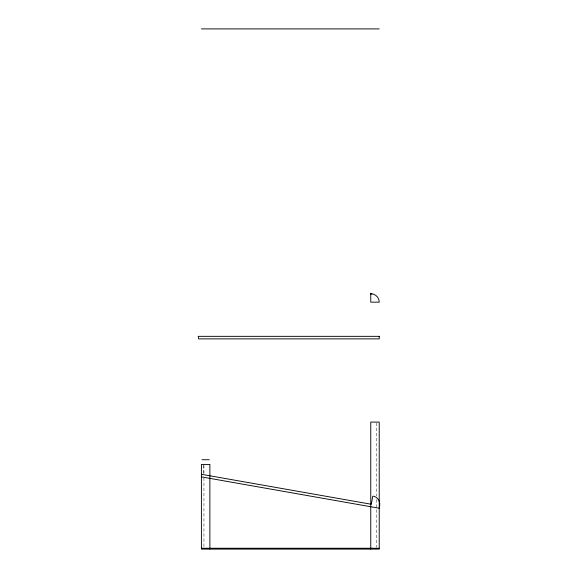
<?xml version="1.0" encoding="UTF-8"?>
<svg xmlns="http://www.w3.org/2000/svg" width="578" height="578" viewBox="0 0 578 578"><rect width="100%" height="100%" fill="white"/><g stroke="black" fill="none" stroke-linecap="round" stroke-linejoin="round"><path stroke-width="0.43" stroke-dasharray="2.89 2.17" d="M376.683 422.988L376.683 495.953M376.683 499.551L376.683 547.301M203.94 465.326L203.94 473.433M203.94 477.934L203.94 547.301M203.521 465.312L203.521 473.317"/><path stroke-width="0.87" d="M370.758 294.123L371.184 293.725M201.404 28.9L379.226 28.9M201.997 459.734L209.279 459.734M201.404 548.255L379.226 548.255M370.758 293.703A8.468 8.468 0 0 1 379.226 302.171L370.758 302.171L370.758 293.703L371.864 293.776M201.404 474.3L371.329 504.262L372.738 496.285L373.872 496.184A8.468 8.468 0 0 1 379.667 505.736L379.226 508.235L201.404 476.879M370.758 549.1L370.758 422.085L379.226 422.085L379.226 549.1L201.404 549.1L201.404 464.423L209.872 464.423L209.872 549.1M379.226 336.338L198.211 336.338L198.659 338.881L379.226 338.881L379.226 336.338"/></g></svg>
